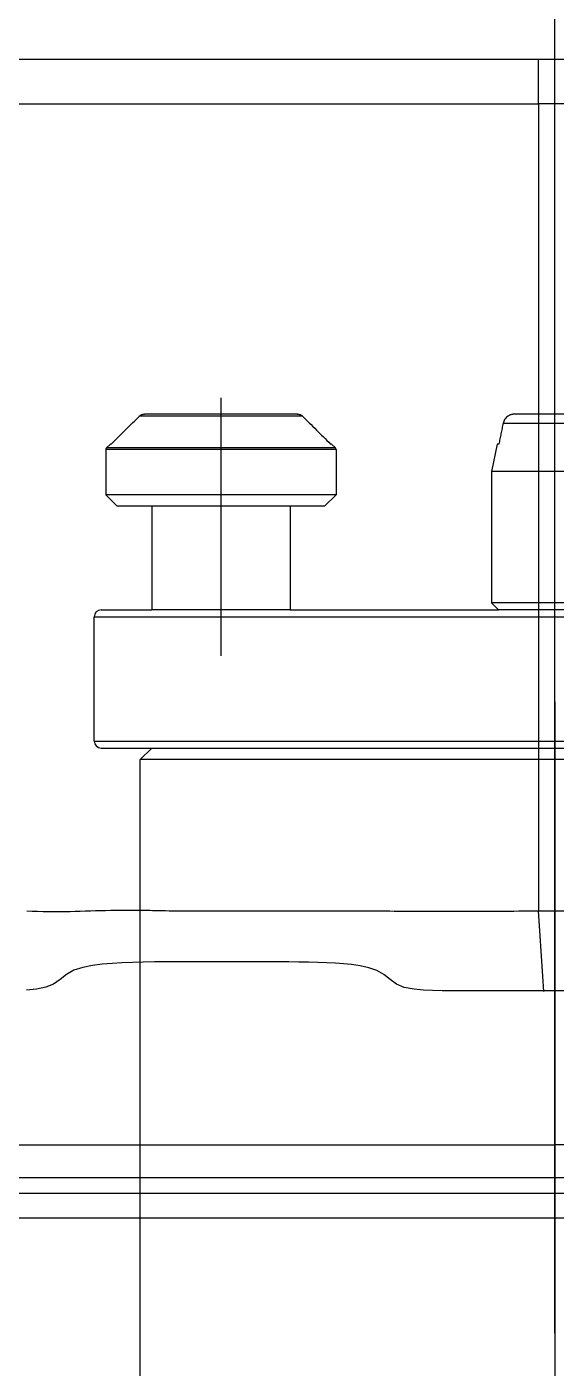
# Model space of a CAD drawing. Header units: millimetres. Extents: x -73584 to -37571, y -61249 to -50748.
# Drawn here: x -53557.2 to -53534.2, y -59262.1 to -59203.9 of the extents above; entities that cross this region are included whole.
import ezdxf

# ---------------------------------------------------------------- set-up
doc = ezdxf.new("R2010")
doc.units = ezdxf.units.MM
doc.header["$LTSCALE"] = 200
doc.linetypes.add('( Center )', pattern=[2, 1.25, -0.25, 0.25, -0.25])
doc.linetypes.add('DOT_CENTER', pattern=[14, 12, -1, 0, -1])
doc.layers.add('1', color=7, linetype='Continuous')
doc.layers.add('DIM', color=3, linetype='Continuous')

# ---------------------------------------------------------------- blocks, each defined once
blk = doc.blocks.new('12586')
at = {"color": 7, "linetype": 'Continuous'}
for p, q in [((-40084.872, -54878.921), (-40158.409, -54878.921)), ((-40122.36, -54880.851), (-40122.359, -54878.921)), ((-40122.36, -54880.851), (-40122.36, -54915.888)), ((-40120.934, -54880.851), (-40122.36, -54880.851)), ((-40122.36, -54915.888), (-40121.643, -54915.889)), ((-40121.643, -54915.889), (-40120.933, -54915.888)), ((-40121.664, -54919.359), (-40121.96, -54919.359)), ((-40121.664, -54919.359), (-40121.664, -54926.049)), ((-40121.664, -54921.403), (-40121.664, -54926.049)), ((-40168.898, -54926.049), (-40121.664, -54926.049)), ((-40074.431, -54926.049), (-40121.664, -54926.049)), ((-40121.664, -54926.049), (-40121.664, -54927.463)), ((-40168.898, -54927.464), (-40074.431, -54927.465)), ((-40168.898, -54928.15), (-40074.431, -54928.15)), ((-40168.898, -54929.222), (-40074.431, -54929.222))]:
    blk.add_line(p, q, dxfattribs=at)
for points in [[(-40122.359, -54879.776), (-40122.359, -54879.242), (-40122.359, -54879.065), (-40122.359, -54878.957)], [(-40122.36, -54880.851), (-40122.36, -54880.474), (-40122.36, -54880.112), (-40122.359, -54879.776)], [(-40122.36, -54880.851), (-40122.36, -54892.507), (-40122.36, -54898.343), (-40122.36, -54904.186), (-40122.36, -54910.034), (-40122.36, -54915.888)], [(-40123.912, -54919.359), (-40124.829, -54919.358), (-40125.27, -54919.358), (-40125.698, -54919.359), (-40126.121, -54919.36), (-40126.543, -54919.358), (-40126.96, -54919.349), (-40127.358, -54919.331), (-40127.763, -54919.294), (-40128.187, -54919.214), (-40128.529, -54919.071), (-40128.807, -54918.871), (-40129.079, -54918.659), (-40129.378, -54918.487), (-40129.732, -54918.361), (-40130.104, -54918.28), (-40130.475, -54918.228), (-40130.831, -54918.192), (-40131.179, -54918.166), (-40131.549, -54918.147), (-40131.934, -54918.132), (-40132.341, -54918.121), (-40132.765, -54918.114), (-40133.196, -54918.11), (-40133.646, -54918.109), (-40134.12, -54918.109), (-40134.597, -54918.109), (-40135.077, -54918.109), (-40135.556, -54918.109), (-40136.037, -54918.109), (-40136.525, -54918.109), (-40137.021, -54918.108), (-40137.525, -54918.108), (-40138.026, -54918.109), (-40138.533, -54918.11), (-40139.032, -54918.113), (-40139.52, -54918.119), (-40139.99, -54918.131), (-40140.443, -54918.149), (-40140.874, -54918.175), (-40141.299, -54918.212), (-40141.716, -54918.265), (-40142.134, -54918.345), (-40142.532, -54918.473), (-40142.851, -54918.652), (-40143.129, -54918.872), (-40143.419, -54919.072), (-40143.752, -54919.212), (-40144.158, -54919.293), (-40144.59, -54919.333)], [(-40121.96, -54919.359), (-40122.953, -54919.359), (-40123.436, -54919.359), (-40123.912, -54919.359)], [(-40118.5, -54919.358), (-40119.417, -54919.359), (-40119.893, -54919.359), (-40120.376, -54919.359), (-40120.868, -54919.359), (-40121.664, -54919.359)], [(-40121.664, -54919.359), (-40121.664, -54919.463), (-40121.664, -54919.605), (-40121.664, -54919.805), (-40121.664, -54920.06), (-40121.664, -54920.357), (-40121.664, -54920.679), (-40121.664, -54921.03), (-40121.664, -54921.403)]]:
    blk.add_lwpolyline(points, dxfattribs=at)
blk.add_arc((-40746.107, -54958.35), 625.19, 3.572923, 3.89447, dxfattribs=at)
for points, knots in [([(-40147.06, -54880.851), (-40145.063, -54880.85), (-40141.445, -54880.843), (-40133.212, -54880.846), (-40126.975, -54880.852), (-40122.36, -54880.851)], [0, 0, 0, 0, 0.24252, 0.439426, 1, 1, 1, 1]), ([(-40144.571, -54915.886), (-40143.946, -54915.929), (-40142.73, -54915.925), (-40141.149, -54915.863), (-40139.878, -54915.849), (-40138.757, -54915.885), (-40137.53, -54915.888), (-40135.86, -54915.888), (-40133.84, -54915.895), (-40131.4, -54915.881), (-40128.704, -54915.9), (-40125.654, -54915.915), (-40123.501, -54915.903), (-40122.36, -54915.888)], [0, 0, 0, 0, 0.084662, 0.163892, 0.213833, 0.256288, 0.315263, 0.379647, 0.481859, 0.588056, 0.709229, 0.84597, 1, 1, 1, 1])]:
    blk.add_open_spline(points, degree=3, knots=knots, dxfattribs=at)
at = {"layer": 'DIM', "color": 1, "linetype": '( Center )'}
blk.add_line((-40121.647, -54934.237), (-40121.647, -54837.074), dxfattribs=at)
blk = doc.blocks.new('*U1115')
at = {"layer": 'DIM', "color": 0}
blk.add_blockref('12586', (40121.647, 54909.248), dxfattribs=at)
blk = doc.blocks.new('*U1116')
at = {"layer": 'DIM', "color": 0, "linetype": 'ByBlock', "lineweight": -2, "transparency": 16777216}
blk.add_blockref('*U1115', (1000, 0), dxfattribs=at)
blk = doc.blocks.new('23-D0549-A_WHEEL-INSERT-PIN_Absen-X5', base_point=(134.75, -165.599))
at = {"color": 7, "linetype": 'Continuous'}
for p, q in [((134.75, -160.399), (135.05, -160.099)), ((135.05, -165.599), (135.05, -160.099)), ((140.75, -160.099), (135.05, -160.099)), ((141.95, -160.339), (140.75, -160.099)), ((134.75, -161.349), (134.75, -160.399)), ((141.95, -160.412), (141.95, -160.339)), ((143.25, -164.589), (143.25, -161.11)), ((134.75, -164.349), (134.75, -161.349)), ((134.75, -165.299), (134.75, -164.349)), ((134.75, -165.299), (135.05, -165.599)), ((141.95, -165.359), (140.75, -165.599)), ((141.95, -165.359), (141.95, -165.287)), ((140.75, -165.599), (135.05, -165.599))]:
    blk.add_line(p, q, dxfattribs=at)
at = {"color": 140, "linetype": 'Continuous'}
for p, q in [((140.75, -165.599), (140.75, -160.099)), ((142.848, -165.101), (142.848, -160.598))]:
    blk.add_line(p, q, dxfattribs=at)
at = {"color": 7, "linetype": 'Continuous'}
for points in [[(142.848, -160.598), (142.626, -160.552), (142.399, -160.505), (142.177, -160.459), (141.95, -160.412)], [(143.25, -161.11), (143.248, -161.066), (143.243, -161.022), (143.234, -160.979), (143.222, -160.937), (143.207, -160.895), (143.188, -160.856), (143.165, -160.818), (143.14, -160.782), (143.08, -160.717), (143.011, -160.664), (142.932, -160.623), (142.848, -160.598)], [(142.848, -165.101), (142.891, -165.09), (142.932, -165.076), (142.975, -165.056), (143.011, -165.035), (143.047, -165.01), (143.08, -164.982), (143.114, -164.949), (143.14, -164.917), (143.165, -164.881), (143.188, -164.843), (143.207, -164.803), (143.222, -164.762), (143.235, -164.717), (143.243, -164.677), (143.248, -164.63), (143.25, -164.589)], [(141.95, -165.287), (142.177, -165.24), (142.399, -165.194), (142.626, -165.147), (142.848, -165.101)]]:
    blk.add_spline(points, degree=3, dxfattribs=at)
at = {"layer": '1', "color": 1, "linetype": 'DOT_CENTER'}
blk.add_line((132.75, -162.849), (143.95, -162.849), dxfattribs=at)
blk = doc.blocks.new('23-D0568-A_HANDLE_MIDDLE-CLAMP_Absen-X5', base_point=(69.25, -180.849))
at = {"color": 7, "linetype": 'Continuous'}
for p, q in [((71.25, -144.849), (128.25, -144.849)), ((128.25, -180.849), (128.25, -144.849)), ((128.75, -145.349), (128.25, -144.849)), ((128.75, -145.349), (128.75, -180.349))]:
    blk.add_line(p, q, dxfattribs=at)
at = {"layer": '1', "color": 1, "linetype": 'DOT_CENTER'}
blk.add_line((130.75, -162.849), (69.25, -162.849), dxfattribs=at)
blk = doc.blocks.new('23-D0546-A_CLAMP-DISK_Absen-X5', base_point=(128.75, -182.849))
at = {"color": 7, "linetype": 'Continuous'}
for p, q in [((128.75, -143.149), (128.75, -145.349)), ((129.05, -142.849), (134.45, -142.849)), ((134.75, -143.149), (134.75, -145.349)), ((128.75, -145.349), (128.75, -180.349)), ((134.75, -146.349), (134.75, -145.349)), ((134.75, -150.349), (134.75, -146.349)), ((134.75, -151.349), (134.75, -150.349)), ((134.75, -151.349), (134.75, -160.399)), ((134.75, -161.349), (134.75, -160.399)), ((134.75, -164.349), (134.75, -161.349)), ((134.75, -165.299), (134.75, -164.349)), ((134.75, -165.299), (134.75, -174.349)), ((134.75, -175.349), (134.75, -174.349)), ((134.75, -179.349), (134.75, -175.349)), ((134.75, -180.349), (134.75, -179.349)), ((128.75, -180.349), (128.75, -182.549)), ((134.75, -180.349), (134.75, -182.549)), ((129.05, -182.849), (134.45, -182.849))]:
    blk.add_line(p, q, dxfattribs=at)
at = {"color": 140, "linetype": 'Continuous'}
for p, q in [((129.05, -142.849), (129.05, -182.849)), ((134.45, -142.849), (134.45, -182.849))]:
    blk.add_line(p, q, dxfattribs=at)
at = {"color": 7, "linetype": 'Continuous'}
for centre, start, end in [((129.05, -143.149), 90, 180), ((134.45, -143.149), 0, 90), ((129.05, -182.549), 180, 270), ((134.45, -182.549), 270, 0)]:
    blk.add_arc(centre, 0.3, start, end, dxfattribs=at)
at = {"layer": '1', "color": 1, "linetype": 'DOT_CENTER'}
blk.add_line((127.05, -162.849), (136.45, -162.849), dxfattribs=at)
blk = doc.blocks.new('23-D0548-A_POSITION-PIN-CLAMP_Absen-X5_2', base_point=(134.75, -153.349))
at = {"color": 7, "linetype": 'Continuous'}
for p, q in [((139.25, -143.849), (139.75, -143.349)), ((139.25, -145.349), (139.25, -143.849)), ((139.75, -153.349), (139.75, -143.349)), ((141.709, -143.349), (139.75, -143.349)), ((141.95, -143.549), (141.779, -143.379)), ((141.95, -143.587), (141.95, -143.549)), ((143.25, -151.671), (143.25, -145.027)), ((134.75, -146.349), (134.75, -145.349)), ((139.25, -145.349), (134.75, -145.349)), ((139.25, -151.349), (139.25, -145.349)), ((134.75, -150.349), (134.75, -146.349)), ((134.75, -151.349), (134.75, -150.349)), ((139.25, -151.349), (134.75, -151.349)), ((139.25, -152.849), (139.25, -151.349)), ((139.25, -152.849), (139.75, -153.349)), ((141.95, -153.149), (141.779, -153.32)), ((141.95, -153.149), (141.95, -153.112)), ((141.709, -153.349), (139.75, -153.349))]:
    blk.add_line(p, q, dxfattribs=at)
at = {"color": 140, "linetype": 'Continuous'}
for p, q in [((141.709, -153.349), (141.709, -143.349)), ((141.779, -153.32), (141.779, -143.379)), ((143.162, -151.887), (143.162, -144.812))]:
    blk.add_line(p, q, dxfattribs=at)
at = {"color": 7, "linetype": 'Continuous'}
for centre, start, end in [((141.709, -143.449), 45, 90), ((141.709, -153.249), 270, 315)]:
    blk.add_arc(centre, 0.1, start, end, dxfattribs=at)
for points in [[(141.95, -143.587), (142.264, -143.903), (142.557, -144.199), (142.871, -144.518), (143.162, -144.812)], [(143.162, -144.812), (143.18, -144.832), (143.2, -144.858), (143.216, -144.886), (143.227, -144.911), (143.238, -144.942), (143.244, -144.968), (143.249, -144.998), (143.25, -145.027)], [(143.162, -151.887), (142.871, -152.181), (142.557, -152.5), (142.264, -152.795), (141.95, -153.112)], [(143.25, -151.671), (143.244, -151.731), (143.227, -151.788), (143.215, -151.815), (143.2, -151.84), (143.18, -151.867), (143.162, -151.887)]]:
    blk.add_spline(points, degree=3, dxfattribs=at)
at = {"layer": '1', "color": 1, "linetype": 'DOT_CENTER'}
for p, q in [((143.709, -148.349), (132.75, -148.349)), ((143.95, -148.349), (139.779, -148.349))]:
    blk.add_line(p, q, dxfattribs=at)
blk = doc.blocks.new('23-A0282-B_CLAMP-HANDLE-WITH-DISK_CLAMP_Absen-X5__23', base_point=(-66.75, -192.849))
for name, p in [('23-D0546-A_CLAMP-DISK_Absen-X5', (128.75, -182.849)), ('23-D0548-A_POSITION-PIN-CLAMP_Absen-X5_2', (134.75, -153.349)), ('23-D0568-A_HANDLE_MIDDLE-CLAMP_Absen-X5', (69.25, -180.849)), ('23-D0549-A_WHEEL-INSERT-PIN_Absen-X5', (134.75, -165.599))]:
    blk.add_blockref(name, p)
blk = doc.blocks.new('23-A0281-B_CLAMP_TILE-TUBE-Ø50_Absen-X5__24', base_point=(-209, -208.849))
blk.add_blockref('23-A0282-B_CLAMP-HANDLE-WITH-DISK_CLAMP_Absen-X5__23', (-66.75, -192.849))

msp = doc.modelspace()

# ---------------------------------------------------------------- block references
at = {"rotation": 90}
msp.add_blockref('23-A0281-B_CLAMP_TILE-TUBE-Ø50_Absen-X5__24', (-53488.278, -59572.937), dxfattribs=at)
at = {"layer": 'DIM', "color": 0}
msp.add_blockref('*U1116', (-54534.278, -59235.614), dxfattribs=at)

doc.saveas('drawing.dxf')
